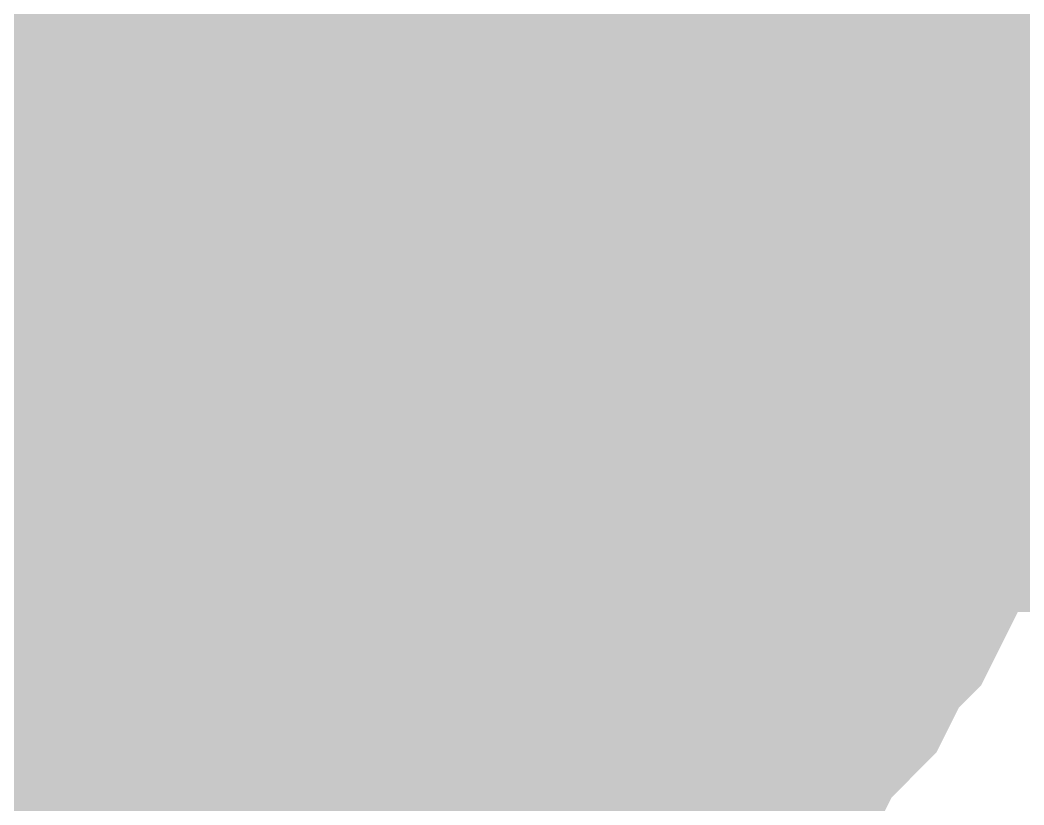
# Model space of a CAD drawing. Header units: inches. Extents: x 0 to 841, y 0 to 594.
# Drawn here: x 697.327 to 698.334, y 476.914 to 477.701 of the extents above; entities that cross this region are included whole.
import ezdxf

# ---------------------------------------------------------------- set-up
doc = ezdxf.new("R2010")
doc.units = ezdxf.units.IN
doc.layers.add('Sheet', color=255, linetype='Continuous')

msp = doc.modelspace()

# ---------------------------------------------------------------- linework, layer by layer
at = {"layer": 'Sheet'}
for points in [[(697.4946, 477.4819, 0.7493, 0.7493, 0), (697.4946, 482.4902, 0.7493, 0.7493, 0)], [(698.1459, 477.8861, 0.2997, 0.2997, 0), (698.1683, 477.8412, 0.2997, 0.2997, 0), (698.1908, 477.8187, 0.2997, 0.2997, 0), (698.1908, 477.7738, 0.2997, 0.2997, 0), (698.2133, 477.7514, 0.2997, 0.2997, 0), (698.2133, 477.7064, 0.2997, 0.2997, 0), (698.2357, 477.684, 0.2997, 0.2997, 0), (698.2357, 477.6391, 0.2997, 0.2997, 0), (698.2582, 477.5941, 0.2997, 0.2997, 0), (698.2582, 477.5717, 0.2997, 0.2997, 0), (698.2582, 477.5268, 0.2997, 0.2997, 0), (698.2582, 477.4819, 0.2997, 0.2997, 0)], [(698.1459, 477.8861, 0.2997, 0.2997, 0), (698.1683, 477.8412, 0.2997, 0.2997, 0), (698.1908, 477.8187, 0.2997, 0.2997, 0), (698.1908, 477.7738, 0.2997, 0.2997, 0), (698.2133, 477.7514, 0.2997, 0.2997, 0), (698.2133, 477.7064, 0.2997, 0.2997, 0), (698.2357, 477.684, 0.2997, 0.2997, 0), (698.2357, 477.6391, 0.2997, 0.2997, 0), (698.2582, 477.5941, 0.2997, 0.2997, 0), (698.2582, 477.5717, 0.2997, 0.2997, 0), (698.2582, 477.5268, 0.2997, 0.2997, 0), (698.2582, 477.4819, 0.2997, 0.2997, 0)], [(698.1459, 477.8861, 0.2997, 0.2997, 0), (698.1683, 477.8412, 0.2997, 0.2997, 0), (698.1908, 477.8187, 0.2997, 0.2997, 0), (698.1908, 477.7738, 0.2997, 0.2997, 0), (698.2133, 477.7514, 0.2997, 0.2997, 0), (698.2133, 477.7064, 0.2997, 0.2997, 0), (698.2357, 477.684, 0.2997, 0.2997, 0), (698.2357, 477.6391, 0.2997, 0.2997, 0), (698.2582, 477.5941, 0.2997, 0.2997, 0), (698.2582, 477.5717, 0.2997, 0.2997, 0), (698.2582, 477.5268, 0.2997, 0.2997, 0), (698.2582, 477.4819, 0.2997, 0.2997, 0)], [(697.8315, 477.8637, 0.2997, 0.2997, 0), (697.8539, 477.8412, 0.2997, 0.2997, 0), (697.8764, 477.8412, 0.2997, 0.2997, 0), (697.8988, 477.8187, 0.2997, 0.2997, 0), (697.8988, 477.7963, 0.2997, 0.2997, 0), (697.9213, 477.7738, 0.2997, 0.2997, 0), (697.9438, 477.7514, 0.2997, 0.2997, 0), (697.9438, 477.7289, 0.2997, 0.2997, 0), (697.9662, 477.7064, 0.2997, 0.2997, 0), (697.9662, 477.684, 0.2997, 0.2997, 0), (697.9887, 477.6615, 0.2997, 0.2997, 0), (697.9887, 477.6391, 0.2997, 0.2997, 0), (697.9887, 477.6166, 0.2997, 0.2997, 0), (698.0111, 477.5941, 0.2997, 0.2997, 0), (698.0111, 477.5717, 0.2997, 0.2997, 0), (698.0111, 477.5268, 0.2997, 0.2997, 0), (698.0111, 477.5043, 0.2997, 0.2997, 0), (698.0111, 477.4819, 0.2997, 0.2997, 0)], [(697.8315, 477.8637, 0.2997, 0.2997, 0), (697.8539, 477.8412, 0.2997, 0.2997, 0), (697.8764, 477.8412, 0.2997, 0.2997, 0), (697.8988, 477.8187, 0.2997, 0.2997, 0), (697.8988, 477.7963, 0.2997, 0.2997, 0), (697.9213, 477.7738, 0.2997, 0.2997, 0), (697.9438, 477.7514, 0.2997, 0.2997, 0), (697.9438, 477.7289, 0.2997, 0.2997, 0), (697.9662, 477.7064, 0.2997, 0.2997, 0), (697.9662, 477.684, 0.2997, 0.2997, 0), (697.9887, 477.6615, 0.2997, 0.2997, 0), (697.9887, 477.6391, 0.2997, 0.2997, 0), (697.9887, 477.6166, 0.2997, 0.2997, 0), (698.0111, 477.5941, 0.2997, 0.2997, 0), (698.0111, 477.5717, 0.2997, 0.2997, 0), (698.0111, 477.5268, 0.2997, 0.2997, 0), (698.0111, 477.5043, 0.2997, 0.2997, 0), (698.0111, 477.4819, 0.2997, 0.2997, 0)], [(697.8315, 477.8637, 0.2997, 0.2997, 0), (697.8539, 477.8412, 0.2997, 0.2997, 0), (697.8764, 477.8412, 0.2997, 0.2997, 0), (697.8988, 477.8187, 0.2997, 0.2997, 0), (697.8988, 477.7963, 0.2997, 0.2997, 0), (697.9213, 477.7738, 0.2997, 0.2997, 0), (697.9438, 477.7514, 0.2997, 0.2997, 0), (697.9438, 477.7289, 0.2997, 0.2997, 0), (697.9662, 477.7064, 0.2997, 0.2997, 0), (697.9662, 477.684, 0.2997, 0.2997, 0), (697.9887, 477.6615, 0.2997, 0.2997, 0), (697.9887, 477.6391, 0.2997, 0.2997, 0), (697.9887, 477.6166, 0.2997, 0.2997, 0), (698.0111, 477.5941, 0.2997, 0.2997, 0), (698.0111, 477.5717, 0.2997, 0.2997, 0), (698.0111, 477.5268, 0.2997, 0.2997, 0), (698.0111, 477.5043, 0.2997, 0.2997, 0), (698.0111, 477.4819, 0.2997, 0.2997, 0)], [(697.4946, 477.4819, 0.7493, 0.7493, 0), (702.5027, 477.4819, 0.7493, 0.7493, 0), (702.5027, 477.4819, 0.7493, 0.7493, 0)], [(697.4946, 472.4959, 0.7493, 0.7493, 0), (697.4946, 477.4819, 0.7493, 0.7493, 0)], [(697.9438, 477.7514, 0.0991, 0.0991, 0), (697.9438, 477.7289, 0.0991, 0.0991, 0), (697.9662, 477.7064, 0.0991, 0.0991, 0), (697.9662, 477.684, 0.0991, 0.0991, 0), (697.9887, 477.6615, 0.0991, 0.0991, 0), (697.9887, 477.6391, 0.0991, 0.0991, 0), (697.9887, 477.6166, 0.0991, 0.0991, 0), (698.0111, 477.5941, 0.0991, 0.0991, 0), (698.0111, 477.5717, 0.0991, 0.0991, 0), (698.0111, 477.5268, 0.0991, 0.0991, 0), (698.0111, 477.5043, 0.0991, 0.0991, 0), (698.0111, 477.4819, 0.0991, 0.0991, 0)], [(697.9438, 477.7514, 0.0991, 0.0991, 0), (697.9438, 477.7289, 0.0991, 0.0991, 0), (697.9662, 477.7064, 0.0991, 0.0991, 0), (697.9662, 477.684, 0.0991, 0.0991, 0), (697.9887, 477.6615, 0.0991, 0.0991, 0), (697.9887, 477.6391, 0.0991, 0.0991, 0), (697.9887, 477.6166, 0.0991, 0.0991, 0), (698.0111, 477.5941, 0.0991, 0.0991, 0), (698.0111, 477.5717, 0.0991, 0.0991, 0), (698.0111, 477.5268, 0.0991, 0.0991, 0), (698.0111, 477.5043, 0.0991, 0.0991, 0), (698.0111, 477.4819, 0.0991, 0.0991, 0)], [(697.9438, 477.7514, 0.0991, 0.0991, 0), (697.9438, 477.7289, 0.0991, 0.0991, 0), (697.9662, 477.7064, 0.0991, 0.0991, 0), (697.9662, 477.684, 0.0991, 0.0991, 0), (697.9887, 477.6615, 0.0991, 0.0991, 0), (697.9887, 477.6391, 0.0991, 0.0991, 0), (697.9887, 477.6166, 0.0991, 0.0991, 0), (698.0111, 477.5941, 0.0991, 0.0991, 0), (698.0111, 477.5717, 0.0991, 0.0991, 0), (698.0111, 477.5268, 0.0991, 0.0991, 0), (698.0111, 477.5043, 0.0991, 0.0991, 0), (698.0111, 477.4819, 0.0991, 0.0991, 0)], [(698.2133, 477.7514, 0.0991, 0.0991, 0), (698.2133, 477.7064, 0.0991, 0.0991, 0), (698.2357, 477.684, 0.0991, 0.0991, 0), (698.2357, 477.6391, 0.0991, 0.0991, 0), (698.2582, 477.5941, 0.0991, 0.0991, 0), (698.2582, 477.5717, 0.0991, 0.0991, 0), (698.2582, 477.5268, 0.0991, 0.0991, 0), (698.2582, 477.4819, 0.0991, 0.0991, 0)], [(698.2133, 477.7514, 0.0991, 0.0991, 0), (698.2133, 477.7064, 0.0991, 0.0991, 0), (698.2357, 477.684, 0.0991, 0.0991, 0), (698.2357, 477.6391, 0.0991, 0.0991, 0), (698.2582, 477.5941, 0.0991, 0.0991, 0), (698.2582, 477.5717, 0.0991, 0.0991, 0), (698.2582, 477.5268, 0.0991, 0.0991, 0), (698.2582, 477.4819, 0.0991, 0.0991, 0)], [(698.2133, 477.7514, 0.0991, 0.0991, 0), (698.2133, 477.7064, 0.0991, 0.0991, 0), (698.2357, 477.684, 0.0991, 0.0991, 0), (698.2357, 477.6391, 0.0991, 0.0991, 0), (698.2582, 477.5941, 0.0991, 0.0991, 0), (698.2582, 477.5717, 0.0991, 0.0991, 0), (698.2582, 477.5268, 0.0991, 0.0991, 0), (698.2582, 477.4819, 0.0991, 0.0991, 0)], [(698.0111, 477.4819, 0.2997, 0.2997, 0), (698.0111, 477.4594, 0.2997, 0.2997, 0), (698.0111, 477.4369, 0.2997, 0.2997, 0), (698.0111, 477.4145, 0.2997, 0.2997, 0), (698.0111, 477.392, 0.2997, 0.2997, 0), (697.9887, 477.3696, 0.2997, 0.2997, 0), (697.9887, 477.3471, 0.2997, 0.2997, 0), (697.9887, 477.3022, 0.2997, 0.2997, 0), (697.9662, 477.3022, 0.2997, 0.2997, 0), (697.9662, 477.2797, 0.2997, 0.2997, 0), (697.9438, 477.2573, 0.2997, 0.2997, 0), (697.9438, 477.2348, 0.2997, 0.2997, 0), (697.9213, 477.2123, 0.2997, 0.2997, 0), (697.8988, 477.1899, 0.2997, 0.2997, 0), (697.8988, 477.1674, 0.2997, 0.2997, 0), (697.8764, 477.145, 0.2997, 0.2997, 0), (697.8539, 477.1225, 0.2997, 0.2997, 0), (697.8315, 477.1225, 0.2997, 0.2997, 0), (697.809, 477.1, 0.2997, 0.2997, 0), (697.7866, 477.0776, 0.2997, 0.2997, 0), (697.7866, 477.0776, 0.2997, 0.2997, 0), (697.7641, 477.0551, 0.2997, 0.2997, 0), (697.7416, 477.0551, 0.2997, 0.2997, 0), (697.7192, 477.0327, 0.2997, 0.2997, 0), (697.6967, 477.0327, 0.2997, 0.2997, 0), (697.6743, 477.0102, 0.2997, 0.2997, 0), (697.6518, 477.0102, 0.2997, 0.2997, 0), (697.6294, 477.0102, 0.2997, 0.2997, 0), (697.5844, 476.9878, 0.2997, 0.2997, 0), (697.562, 476.9878, 0.2997, 0.2997, 0), (697.5395, 476.9878, 0.2997, 0.2997, 0), (697.5171, 476.9878, 0.2997, 0.2997, 0), (697.4946, 476.9878, 0.2997, 0.2997, 0)], [(698.0111, 477.4819, 0.2997, 0.2997, 0), (698.0111, 477.4594, 0.2997, 0.2997, 0), (698.0111, 477.4369, 0.2997, 0.2997, 0), (698.0111, 477.4145, 0.2997, 0.2997, 0), (698.0111, 477.392, 0.2997, 0.2997, 0), (697.9887, 477.3696, 0.2997, 0.2997, 0), (697.9887, 477.3471, 0.2997, 0.2997, 0), (697.9887, 477.3022, 0.2997, 0.2997, 0), (697.9662, 477.3022, 0.2997, 0.2997, 0), (697.9662, 477.2797, 0.2997, 0.2997, 0), (697.9438, 477.2573, 0.2997, 0.2997, 0), (697.9438, 477.2348, 0.2997, 0.2997, 0), (697.9213, 477.2123, 0.2997, 0.2997, 0), (697.8988, 477.1899, 0.2997, 0.2997, 0), (697.8988, 477.1674, 0.2997, 0.2997, 0), (697.8764, 477.145, 0.2997, 0.2997, 0), (697.8539, 477.1225, 0.2997, 0.2997, 0), (697.8315, 477.1225, 0.2997, 0.2997, 0), (697.809, 477.1, 0.2997, 0.2997, 0), (697.7866, 477.0776, 0.2997, 0.2997, 0), (697.7866, 477.0776, 0.2997, 0.2997, 0), (697.7641, 477.0551, 0.2997, 0.2997, 0), (697.7416, 477.0551, 0.2997, 0.2997, 0), (697.7192, 477.0327, 0.2997, 0.2997, 0), (697.6967, 477.0327, 0.2997, 0.2997, 0), (697.6743, 477.0102, 0.2997, 0.2997, 0), (697.6518, 477.0102, 0.2997, 0.2997, 0), (697.6294, 477.0102, 0.2997, 0.2997, 0), (697.5844, 476.9878, 0.2997, 0.2997, 0), (697.562, 476.9878, 0.2997, 0.2997, 0), (697.5395, 476.9878, 0.2997, 0.2997, 0), (697.5171, 476.9878, 0.2997, 0.2997, 0), (697.4946, 476.9878, 0.2997, 0.2997, 0)], [(698.0111, 477.4819, 0.2997, 0.2997, 0), (698.0111, 477.4594, 0.2997, 0.2997, 0), (698.0111, 477.4369, 0.2997, 0.2997, 0), (698.0111, 477.4145, 0.2997, 0.2997, 0), (698.0111, 477.392, 0.2997, 0.2997, 0), (697.9887, 477.3696, 0.2997, 0.2997, 0), (697.9887, 477.3471, 0.2997, 0.2997, 0), (697.9887, 477.3022, 0.2997, 0.2997, 0), (697.9662, 477.3022, 0.2997, 0.2997, 0), (697.9662, 477.2797, 0.2997, 0.2997, 0), (697.9438, 477.2573, 0.2997, 0.2997, 0), (697.9438, 477.2348, 0.2997, 0.2997, 0), (697.9213, 477.2123, 0.2997, 0.2997, 0), (697.8988, 477.1899, 0.2997, 0.2997, 0), (697.8988, 477.1674, 0.2997, 0.2997, 0), (697.8764, 477.145, 0.2997, 0.2997, 0), (697.8539, 477.1225, 0.2997, 0.2997, 0), (697.8315, 477.1225, 0.2997, 0.2997, 0), (697.809, 477.1, 0.2997, 0.2997, 0), (697.7866, 477.0776, 0.2997, 0.2997, 0), (697.7866, 477.0776, 0.2997, 0.2997, 0), (697.7641, 477.0551, 0.2997, 0.2997, 0), (697.7416, 477.0551, 0.2997, 0.2997, 0), (697.7192, 477.0327, 0.2997, 0.2997, 0), (697.6967, 477.0327, 0.2997, 0.2997, 0), (697.6743, 477.0102, 0.2997, 0.2997, 0), (697.6518, 477.0102, 0.2997, 0.2997, 0), (697.6294, 477.0102, 0.2997, 0.2997, 0), (697.5844, 476.9878, 0.2997, 0.2997, 0), (697.562, 476.9878, 0.2997, 0.2997, 0), (697.5395, 476.9878, 0.2997, 0.2997, 0), (697.5171, 476.9878, 0.2997, 0.2997, 0), (697.4946, 476.9878, 0.2997, 0.2997, 0)], [(698.2582, 477.4819, 0.2997, 0.2997, 0), (698.2582, 477.4369, 0.2997, 0.2997, 0), (698.2582, 477.4145, 0.2997, 0.2997, 0), (698.2582, 477.3696, 0.2997, 0.2997, 0), (698.2357, 477.3246, 0.2997, 0.2997, 0), (698.2357, 477.3022, 0.2997, 0.2997, 0), (698.2133, 477.2573, 0.2997, 0.2997, 0), (698.2133, 477.2348, 0.2997, 0.2997, 0), (698.1908, 477.1899, 0.2997, 0.2997, 0), (698.1908, 477.1674, 0.2997, 0.2997, 0), (698.1683, 477.1225, 0.2997, 0.2997, 0), (698.1459, 477.1, 0.2997, 0.2997, 0), (698.1234, 477.0551, 0.2997, 0.2997, 0), (698.101, 477.0327, 0.2997, 0.2997, 0), (698.0785, 477.0102, 0.2997, 0.2997, 0), (698.0561, 476.9653, 0.2997, 0.2997, 0), (698.0336, 476.9428, 0.2997, 0.2997, 0), (698.0111, 476.9204, 0.2997, 0.2997, 0), (697.9887, 476.8979, 0.2997, 0.2997, 0), (697.9438, 476.8755, 0.2997, 0.2997, 0), (697.9213, 476.853, 0.2997, 0.2997, 0), (697.8988, 476.8305, 0.2997, 0.2997, 0), (697.8539, 476.8081, 0.2997, 0.2997, 0), (697.8315, 476.7856, 0.2997, 0.2997, 0), (697.7866, 476.7856, 0.2997, 0.2997, 0), (697.7641, 476.7632, 0.2997, 0.2997, 0)], [(698.2582, 477.4819, 0.2997, 0.2997, 0), (698.2582, 477.4369, 0.2997, 0.2997, 0), (698.2582, 477.4145, 0.2997, 0.2997, 0), (698.2582, 477.3696, 0.2997, 0.2997, 0), (698.2357, 477.3246, 0.2997, 0.2997, 0), (698.2357, 477.3022, 0.2997, 0.2997, 0), (698.2133, 477.2573, 0.2997, 0.2997, 0), (698.2133, 477.2348, 0.2997, 0.2997, 0), (698.1908, 477.1899, 0.2997, 0.2997, 0), (698.1908, 477.1674, 0.2997, 0.2997, 0), (698.1683, 477.1225, 0.2997, 0.2997, 0), (698.1459, 477.1, 0.2997, 0.2997, 0), (698.1234, 477.0551, 0.2997, 0.2997, 0), (698.101, 477.0327, 0.2997, 0.2997, 0), (698.0785, 477.0102, 0.2997, 0.2997, 0), (698.0561, 476.9653, 0.2997, 0.2997, 0), (698.0336, 476.9428, 0.2997, 0.2997, 0), (698.0111, 476.9204, 0.2997, 0.2997, 0), (697.9887, 476.8979, 0.2997, 0.2997, 0), (697.9438, 476.8755, 0.2997, 0.2997, 0), (697.9213, 476.853, 0.2997, 0.2997, 0), (697.8988, 476.8305, 0.2997, 0.2997, 0), (697.8539, 476.8081, 0.2997, 0.2997, 0), (697.8315, 476.7856, 0.2997, 0.2997, 0), (697.7866, 476.7856, 0.2997, 0.2997, 0), (697.7641, 476.7632, 0.2997, 0.2997, 0)], [(698.2582, 477.4819, 0.2997, 0.2997, 0), (698.2582, 477.4369, 0.2997, 0.2997, 0), (698.2582, 477.4145, 0.2997, 0.2997, 0), (698.2582, 477.3696, 0.2997, 0.2997, 0), (698.2357, 477.3246, 0.2997, 0.2997, 0), (698.2357, 477.3022, 0.2997, 0.2997, 0), (698.2133, 477.2573, 0.2997, 0.2997, 0), (698.2133, 477.2348, 0.2997, 0.2997, 0), (698.1908, 477.1899, 0.2997, 0.2997, 0), (698.1908, 477.1674, 0.2997, 0.2997, 0), (698.1683, 477.1225, 0.2997, 0.2997, 0), (698.1459, 477.1, 0.2997, 0.2997, 0), (698.1234, 477.0551, 0.2997, 0.2997, 0), (698.101, 477.0327, 0.2997, 0.2997, 0), (698.0785, 477.0102, 0.2997, 0.2997, 0), (698.0561, 476.9653, 0.2997, 0.2997, 0), (698.0336, 476.9428, 0.2997, 0.2997, 0), (698.0111, 476.9204, 0.2997, 0.2997, 0), (697.9887, 476.8979, 0.2997, 0.2997, 0), (697.9438, 476.8755, 0.2997, 0.2997, 0), (697.9213, 476.853, 0.2997, 0.2997, 0), (697.8988, 476.8305, 0.2997, 0.2997, 0), (697.8539, 476.8081, 0.2997, 0.2997, 0), (697.8315, 476.7856, 0.2997, 0.2997, 0), (697.7866, 476.7856, 0.2997, 0.2997, 0), (697.7641, 476.7632, 0.2997, 0.2997, 0)], [(698.0111, 477.4819, 0.2997, 0.2997, 0), (698.0111, 477.4819, 0.2997, 0.2997, 0), (698.0111, 477.4819, 0.2997, 0.2997, 0), (698.0111, 477.4819, 0.2997, 0.2997, 0), (698.0111, 477.4819, 0.2997, 0.2997, 0), (698.0111, 477.4819, 0.2997, 0.2997, 0), (698.0111, 477.4819, 0.2997, 0.2997, 0), (698.0111, 477.4819, 0.2997, 0.2997, 0), (698.0111, 477.4819, 0.2997, 0.2997, 0), (698.0111, 477.4819, 0.2997, 0.2997, 0), (698.0111, 477.4819, 0.2997, 0.2997, 0), (698.0111, 477.4819, 0.2997, 0.2997, 0), (698.0111, 477.4819, 0.2997, 0.2997, 0), (698.0111, 477.4819, 0.2997, 0.2997, 0), (698.0111, 477.4819, 0.2997, 0.2997, 0), (698.0111, 477.4819, 0.2997, 0.2997, 0), (698.0111, 477.4819, 0.2997, 0.2997, 0), (698.0111, 477.4819, 0.2997, 0.2997, 0), (698.0111, 477.4819, 0.2997, 0.2997, 0), (698.0111, 477.4819, 0.2997, 0.2997, 0), (698.0111, 477.4819, 0.2997, 0.2997, 0), (698.0111, 477.4819, 0.2997, 0.2997, 0), (698.0111, 477.4819, 0.2997, 0.2997, 0), (698.0111, 477.4819, 0.2997, 0.2997, 0), (698.0111, 477.4819, 0.2997, 0.2997, 0), (698.0111, 477.4819, 0.2997, 0.2997, 0), (698.0111, 477.4819, 0.2997, 0.2997, 0), (698.0111, 477.4819, 0.2997, 0.2997, 0), (698.0111, 477.4819, 0.2997, 0.2997, 0), (698.0111, 477.4819, 0.2997, 0.2997, 0), (698.0111, 477.4819, 0.2997, 0.2997, 0), (698.0111, 477.4819, 0.2997, 0.2997, 0), (698.0111, 477.4819, 0.2997, 0.2997, 0)], [(698.0111, 477.4819, 0.2997, 0.2997, 0), (698.0111, 477.4819, 0.2997, 0.2997, 0)], [(698.0111, 477.4819, 0.2997, 0.2997, 0), (698.0111, 477.4819, 0.2997, 0.2997, 0), (698.0111, 477.4819, 0.2997, 0.2997, 0), (698.0111, 477.4819, 0.2997, 0.2997, 0), (698.0111, 477.4819, 0.2997, 0.2997, 0), (698.0111, 477.4819, 0.2997, 0.2997, 0), (698.0111, 477.4819, 0.2997, 0.2997, 0), (698.0111, 477.4819, 0.2997, 0.2997, 0), (698.0111, 477.4819, 0.2997, 0.2997, 0), (698.0111, 477.4819, 0.2997, 0.2997, 0), (698.0111, 477.4819, 0.2997, 0.2997, 0), (698.0111, 477.4819, 0.2997, 0.2997, 0), (698.0111, 477.4819, 0.2997, 0.2997, 0), (698.0111, 477.4819, 0.2997, 0.2997, 0), (698.0111, 477.4819, 0.2997, 0.2997, 0), (698.0111, 477.4819, 0.2997, 0.2997, 0), (698.0111, 477.4819, 0.2997, 0.2997, 0), (698.0111, 477.4819, 0.2997, 0.2997, 0), (698.0111, 477.4819, 0.2997, 0.2997, 0), (698.0111, 477.4819, 0.2997, 0.2997, 0), (698.0111, 477.4819, 0.2997, 0.2997, 0), (698.0111, 477.4819, 0.2997, 0.2997, 0), (698.0111, 477.4819, 0.2997, 0.2997, 0), (698.0111, 477.4819, 0.2997, 0.2997, 0), (698.0111, 477.4819, 0.2997, 0.2997, 0), (698.0111, 477.4819, 0.2997, 0.2997, 0), (698.0111, 477.4819, 0.2997, 0.2997, 0), (698.0111, 477.4819, 0.2997, 0.2997, 0), (698.0111, 477.4819, 0.2997, 0.2997, 0), (698.0111, 477.4819, 0.2997, 0.2997, 0), (698.0111, 477.4819, 0.2997, 0.2997, 0), (698.0111, 477.4819, 0.2997, 0.2997, 0), (698.0111, 477.4819, 0.2997, 0.2997, 0)], [(698.0111, 477.4819, 0.2997, 0.2997, 0), (698.0111, 477.4819, 0.2997, 0.2997, 0)], [(698.0111, 477.4819, 0.2997, 0.2997, 0), (698.0111, 477.4819, 0.2997, 0.2997, 0), (698.0111, 477.4819, 0.2997, 0.2997, 0), (698.0111, 477.4819, 0.2997, 0.2997, 0), (698.0111, 477.4819, 0.2997, 0.2997, 0), (698.0111, 477.4819, 0.2997, 0.2997, 0), (698.0111, 477.4819, 0.2997, 0.2997, 0), (698.0111, 477.4819, 0.2997, 0.2997, 0), (698.0111, 477.4819, 0.2997, 0.2997, 0), (698.0111, 477.4819, 0.2997, 0.2997, 0), (698.0111, 477.4819, 0.2997, 0.2997, 0), (698.0111, 477.4819, 0.2997, 0.2997, 0), (698.0111, 477.4819, 0.2997, 0.2997, 0), (698.0111, 477.4819, 0.2997, 0.2997, 0), (698.0111, 477.4819, 0.2997, 0.2997, 0), (698.0111, 477.4819, 0.2997, 0.2997, 0), (698.0111, 477.4819, 0.2997, 0.2997, 0), (698.0111, 477.4819, 0.2997, 0.2997, 0), (698.0111, 477.4819, 0.2997, 0.2997, 0), (698.0111, 477.4819, 0.2997, 0.2997, 0), (698.0111, 477.4819, 0.2997, 0.2997, 0), (698.0111, 477.4819, 0.2997, 0.2997, 0), (698.0111, 477.4819, 0.2997, 0.2997, 0), (698.0111, 477.4819, 0.2997, 0.2997, 0), (698.0111, 477.4819, 0.2997, 0.2997, 0), (698.0111, 477.4819, 0.2997, 0.2997, 0), (698.0111, 477.4819, 0.2997, 0.2997, 0), (698.0111, 477.4819, 0.2997, 0.2997, 0), (698.0111, 477.4819, 0.2997, 0.2997, 0), (698.0111, 477.4819, 0.2997, 0.2997, 0), (698.0111, 477.4819, 0.2997, 0.2997, 0), (698.0111, 477.4819, 0.2997, 0.2997, 0), (698.0111, 477.4819, 0.2997, 0.2997, 0)], [(698.0111, 477.4819, 0.2997, 0.2997, 0), (698.0111, 477.4819, 0.2997, 0.2997, 0)], [(698.2582, 477.4819, 0.2997, 0.2997, 0), (698.2582, 477.4819, 0.2997, 0.2997, 0), (698.2582, 477.4819, 0.2997, 0.2997, 0), (698.2582, 477.4819, 0.2997, 0.2997, 0), (698.2582, 477.4819, 0.2997, 0.2997, 0), (698.2582, 477.4819, 0.2997, 0.2997, 0), (698.2582, 477.4819, 0.2997, 0.2997, 0), (698.2582, 477.4819, 0.2997, 0.2997, 0), (698.2582, 477.4819, 0.2997, 0.2997, 0), (698.2582, 477.4819, 0.2997, 0.2997, 0), (698.2582, 477.4819, 0.2997, 0.2997, 0), (698.2582, 477.4819, 0.2997, 0.2997, 0), (698.2582, 477.4819, 0.2997, 0.2997, 0), (698.2582, 477.4819, 0.2997, 0.2997, 0), (698.2582, 477.4819, 0.2997, 0.2997, 0), (698.2582, 477.4819, 0.2997, 0.2997, 0), (698.2582, 477.4819, 0.2997, 0.2997, 0), (698.2582, 477.4819, 0.2997, 0.2997, 0), (698.2582, 477.4819, 0.2997, 0.2997, 0), (698.2582, 477.4819, 0.2997, 0.2997, 0), (698.2582, 477.4819, 0.2997, 0.2997, 0), (698.2582, 477.4819, 0.2997, 0.2997, 0), (698.2582, 477.4819, 0.2997, 0.2997, 0), (698.2582, 477.4819, 0.2997, 0.2997, 0), (698.2582, 477.4819, 0.2997, 0.2997, 0), (698.2582, 477.4819, 0.2997, 0.2997, 0), (698.2582, 477.4819, 0.2997, 0.2997, 0), (698.2582, 477.4819, 0.2997, 0.2997, 0), (698.2582, 477.4819, 0.2997, 0.2997, 0), (698.2582, 477.4819, 0.2997, 0.2997, 0), (698.2582, 477.4819, 0.2997, 0.2997, 0), (698.2582, 477.4819, 0.2997, 0.2997, 0), (698.2582, 477.4819, 0.2997, 0.2997, 0)], [(698.2582, 477.4819, 0.2997, 0.2997, 0), (698.2582, 477.4819, 0.2997, 0.2997, 0)], [(698.2582, 477.4819, 0.2997, 0.2997, 0), (698.2582, 477.4819, 0.2997, 0.2997, 0), (698.2582, 477.4819, 0.2997, 0.2997, 0), (698.2582, 477.4819, 0.2997, 0.2997, 0), (698.2582, 477.4819, 0.2997, 0.2997, 0), (698.2582, 477.4819, 0.2997, 0.2997, 0), (698.2582, 477.4819, 0.2997, 0.2997, 0), (698.2582, 477.4819, 0.2997, 0.2997, 0), (698.2582, 477.4819, 0.2997, 0.2997, 0), (698.2582, 477.4819, 0.2997, 0.2997, 0), (698.2582, 477.4819, 0.2997, 0.2997, 0), (698.2582, 477.4819, 0.2997, 0.2997, 0), (698.2582, 477.4819, 0.2997, 0.2997, 0), (698.2582, 477.4819, 0.2997, 0.2997, 0), (698.2582, 477.4819, 0.2997, 0.2997, 0), (698.2582, 477.4819, 0.2997, 0.2997, 0), (698.2582, 477.4819, 0.2997, 0.2997, 0), (698.2582, 477.4819, 0.2997, 0.2997, 0), (698.2582, 477.4819, 0.2997, 0.2997, 0), (698.2582, 477.4819, 0.2997, 0.2997, 0), (698.2582, 477.4819, 0.2997, 0.2997, 0), (698.2582, 477.4819, 0.2997, 0.2997, 0), (698.2582, 477.4819, 0.2997, 0.2997, 0), (698.2582, 477.4819, 0.2997, 0.2997, 0), (698.2582, 477.4819, 0.2997, 0.2997, 0), (698.2582, 477.4819, 0.2997, 0.2997, 0), (698.2582, 477.4819, 0.2997, 0.2997, 0), (698.2582, 477.4819, 0.2997, 0.2997, 0), (698.2582, 477.4819, 0.2997, 0.2997, 0), (698.2582, 477.4819, 0.2997, 0.2997, 0), (698.2582, 477.4819, 0.2997, 0.2997, 0), (698.2582, 477.4819, 0.2997, 0.2997, 0), (698.2582, 477.4819, 0.2997, 0.2997, 0)], [(698.2582, 477.4819, 0.2997, 0.2997, 0), (698.2582, 477.4819, 0.2997, 0.2997, 0)], [(698.2582, 477.4819, 0.2997, 0.2997, 0), (698.2582, 477.4819, 0.2997, 0.2997, 0), (698.2582, 477.4819, 0.2997, 0.2997, 0), (698.2582, 477.4819, 0.2997, 0.2997, 0), (698.2582, 477.4819, 0.2997, 0.2997, 0), (698.2582, 477.4819, 0.2997, 0.2997, 0), (698.2582, 477.4819, 0.2997, 0.2997, 0), (698.2582, 477.4819, 0.2997, 0.2997, 0), (698.2582, 477.4819, 0.2997, 0.2997, 0), (698.2582, 477.4819, 0.2997, 0.2997, 0), (698.2582, 477.4819, 0.2997, 0.2997, 0), (698.2582, 477.4819, 0.2997, 0.2997, 0), (698.2582, 477.4819, 0.2997, 0.2997, 0), (698.2582, 477.4819, 0.2997, 0.2997, 0), (698.2582, 477.4819, 0.2997, 0.2997, 0), (698.2582, 477.4819, 0.2997, 0.2997, 0), (698.2582, 477.4819, 0.2997, 0.2997, 0), (698.2582, 477.4819, 0.2997, 0.2997, 0), (698.2582, 477.4819, 0.2997, 0.2997, 0), (698.2582, 477.4819, 0.2997, 0.2997, 0), (698.2582, 477.4819, 0.2997, 0.2997, 0), (698.2582, 477.4819, 0.2997, 0.2997, 0), (698.2582, 477.4819, 0.2997, 0.2997, 0), (698.2582, 477.4819, 0.2997, 0.2997, 0), (698.2582, 477.4819, 0.2997, 0.2997, 0), (698.2582, 477.4819, 0.2997, 0.2997, 0), (698.2582, 477.4819, 0.2997, 0.2997, 0), (698.2582, 477.4819, 0.2997, 0.2997, 0), (698.2582, 477.4819, 0.2997, 0.2997, 0), (698.2582, 477.4819, 0.2997, 0.2997, 0), (698.2582, 477.4819, 0.2997, 0.2997, 0), (698.2582, 477.4819, 0.2997, 0.2997, 0), (698.2582, 477.4819, 0.2997, 0.2997, 0)], [(698.2582, 477.4819, 0.2997, 0.2997, 0), (698.2582, 477.4819, 0.2997, 0.2997, 0)], [(698.0111, 477.4819, 0.0991, 0.0991, 0), (698.0111, 477.4594, 0.0991, 0.0991, 0), (698.0111, 477.4369, 0.0991, 0.0991, 0), (698.0111, 477.4145, 0.0991, 0.0991, 0), (698.0111, 477.392, 0.0991, 0.0991, 0), (697.9887, 477.3696, 0.0991, 0.0991, 0), (697.9887, 477.3471, 0.0991, 0.0991, 0), (697.9887, 477.3022, 0.0991, 0.0991, 0), (697.9662, 477.3022, 0.0991, 0.0991, 0), (697.9662, 477.2797, 0.0991, 0.0991, 0), (697.9438, 477.2573, 0.0991, 0.0991, 0), (697.9438, 477.2348, 0.0991, 0.0991, 0), (697.9213, 477.2123, 0.0991, 0.0991, 0), (697.8988, 477.1899, 0.0991, 0.0991, 0), (697.8988, 477.1674, 0.0991, 0.0991, 0), (697.8764, 477.145, 0.0991, 0.0991, 0), (697.8539, 477.1225, 0.0991, 0.0991, 0), (697.8315, 477.1225, 0.0991, 0.0991, 0), (697.809, 477.1, 0.0991, 0.0991, 0), (697.7866, 477.0776, 0.0991, 0.0991, 0), (697.7866, 477.0776, 0.0991, 0.0991, 0), (697.7641, 477.0551, 0.0991, 0.0991, 0), (697.7416, 477.0551, 0.0991, 0.0991, 0), (697.7192, 477.0327, 0.0991, 0.0991, 0), (697.6967, 477.0327, 0.0991, 0.0991, 0), (697.6743, 477.0102, 0.0991, 0.0991, 0), (697.6518, 477.0102, 0.0991, 0.0991, 0), (697.6294, 477.0102, 0.0991, 0.0991, 0), (697.5844, 476.9878, 0.0991, 0.0991, 0), (697.562, 476.9878, 0.0991, 0.0991, 0), (697.5395, 476.9878, 0.0991, 0.0991, 0), (697.5171, 476.9878, 0.0991, 0.0991, 0), (697.4946, 476.9878, 0.0991, 0.0991, 0)], [(698.0111, 477.4819, 0.0991, 0.0991, 0), (698.0111, 477.4594, 0.0991, 0.0991, 0), (698.0111, 477.4369, 0.0991, 0.0991, 0), (698.0111, 477.4145, 0.0991, 0.0991, 0), (698.0111, 477.392, 0.0991, 0.0991, 0), (697.9887, 477.3696, 0.0991, 0.0991, 0), (697.9887, 477.3471, 0.0991, 0.0991, 0), (697.9887, 477.3022, 0.0991, 0.0991, 0), (697.9662, 477.3022, 0.0991, 0.0991, 0), (697.9662, 477.2797, 0.0991, 0.0991, 0), (697.9438, 477.2573, 0.0991, 0.0991, 0), (697.9438, 477.2348, 0.0991, 0.0991, 0), (697.9213, 477.2123, 0.0991, 0.0991, 0), (697.8988, 477.1899, 0.0991, 0.0991, 0), (697.8988, 477.1674, 0.0991, 0.0991, 0), (697.8764, 477.145, 0.0991, 0.0991, 0), (697.8539, 477.1225, 0.0991, 0.0991, 0), (697.8315, 477.1225, 0.0991, 0.0991, 0), (697.809, 477.1, 0.0991, 0.0991, 0), (697.7866, 477.0776, 0.0991, 0.0991, 0), (697.7866, 477.0776, 0.0991, 0.0991, 0), (697.7641, 477.0551, 0.0991, 0.0991, 0), (697.7416, 477.0551, 0.0991, 0.0991, 0), (697.7192, 477.0327, 0.0991, 0.0991, 0), (697.6967, 477.0327, 0.0991, 0.0991, 0), (697.6743, 477.0102, 0.0991, 0.0991, 0), (697.6518, 477.0102, 0.0991, 0.0991, 0), (697.6294, 477.0102, 0.0991, 0.0991, 0), (697.5844, 476.9878, 0.0991, 0.0991, 0), (697.562, 476.9878, 0.0991, 0.0991, 0), (697.5395, 476.9878, 0.0991, 0.0991, 0), (697.5171, 476.9878, 0.0991, 0.0991, 0), (697.4946, 476.9878, 0.0991, 0.0991, 0)], [(698.0111, 477.4819, 0.0991, 0.0991, 0), (698.0111, 477.4594, 0.0991, 0.0991, 0), (698.0111, 477.4369, 0.0991, 0.0991, 0), (698.0111, 477.4145, 0.0991, 0.0991, 0), (698.0111, 477.392, 0.0991, 0.0991, 0), (697.9887, 477.3696, 0.0991, 0.0991, 0), (697.9887, 477.3471, 0.0991, 0.0991, 0), (697.9887, 477.3022, 0.0991, 0.0991, 0), (697.9662, 477.3022, 0.0991, 0.0991, 0), (697.9662, 477.2797, 0.0991, 0.0991, 0), (697.9438, 477.2573, 0.0991, 0.0991, 0), (697.9438, 477.2348, 0.0991, 0.0991, 0), (697.9213, 477.2123, 0.0991, 0.0991, 0), (697.8988, 477.1899, 0.0991, 0.0991, 0), (697.8988, 477.1674, 0.0991, 0.0991, 0), (697.8764, 477.145, 0.0991, 0.0991, 0), (697.8539, 477.1225, 0.0991, 0.0991, 0), (697.8315, 477.1225, 0.0991, 0.0991, 0), (697.809, 477.1, 0.0991, 0.0991, 0), (697.7866, 477.0776, 0.0991, 0.0991, 0), (697.7866, 477.0776, 0.0991, 0.0991, 0), (697.7641, 477.0551, 0.0991, 0.0991, 0), (697.7416, 477.0551, 0.0991, 0.0991, 0), (697.7192, 477.0327, 0.0991, 0.0991, 0), (697.6967, 477.0327, 0.0991, 0.0991, 0), (697.6743, 477.0102, 0.0991, 0.0991, 0), (697.6518, 477.0102, 0.0991, 0.0991, 0), (697.6294, 477.0102, 0.0991, 0.0991, 0), (697.5844, 476.9878, 0.0991, 0.0991, 0), (697.562, 476.9878, 0.0991, 0.0991, 0), (697.5395, 476.9878, 0.0991, 0.0991, 0), (697.5171, 476.9878, 0.0991, 0.0991, 0), (697.4946, 476.9878, 0.0991, 0.0991, 0)], [(698.2582, 477.4819, 0.0991, 0.0991, 0), (698.2582, 477.4369, 0.0991, 0.0991, 0), (698.2582, 477.4145, 0.0991, 0.0991, 0), (698.2582, 477.3696, 0.0991, 0.0991, 0), (698.2357, 477.3246, 0.0991, 0.0991, 0), (698.2357, 477.3022, 0.0991, 0.0991, 0), (698.2133, 477.2573, 0.0991, 0.0991, 0), (698.2133, 477.2348, 0.0991, 0.0991, 0), (698.1908, 477.1899, 0.0991, 0.0991, 0), (698.1908, 477.1674, 0.0991, 0.0991, 0), (698.1683, 477.1225, 0.0991, 0.0991, 0), (698.1459, 477.1, 0.0991, 0.0991, 0), (698.1234, 477.0551, 0.0991, 0.0991, 0), (698.101, 477.0327, 0.0991, 0.0991, 0), (698.0785, 477.0102, 0.0991, 0.0991, 0), (698.0561, 476.9653, 0.0991, 0.0991, 0), (698.0336, 476.9428, 0.0991, 0.0991, 0), (698.0111, 476.9204, 0.0991, 0.0991, 0), (697.9887, 476.8979, 0.0991, 0.0991, 0), (697.9438, 476.8755, 0.0991, 0.0991, 0), (697.9213, 476.853, 0.0991, 0.0991, 0)], [(698.2582, 477.4819, 0.0991, 0.0991, 0), (698.2582, 477.4369, 0.0991, 0.0991, 0), (698.2582, 477.4145, 0.0991, 0.0991, 0), (698.2582, 477.3696, 0.0991, 0.0991, 0), (698.2357, 477.3246, 0.0991, 0.0991, 0), (698.2357, 477.3022, 0.0991, 0.0991, 0), (698.2133, 477.2573, 0.0991, 0.0991, 0), (698.2133, 477.2348, 0.0991, 0.0991, 0), (698.1908, 477.1899, 0.0991, 0.0991, 0), (698.1908, 477.1674, 0.0991, 0.0991, 0), (698.1683, 477.1225, 0.0991, 0.0991, 0), (698.1459, 477.1, 0.0991, 0.0991, 0), (698.1234, 477.0551, 0.0991, 0.0991, 0), (698.101, 477.0327, 0.0991, 0.0991, 0), (698.0785, 477.0102, 0.0991, 0.0991, 0), (698.0561, 476.9653, 0.0991, 0.0991, 0), (698.0336, 476.9428, 0.0991, 0.0991, 0), (698.0111, 476.9204, 0.0991, 0.0991, 0), (697.9887, 476.8979, 0.0991, 0.0991, 0), (697.9438, 476.8755, 0.0991, 0.0991, 0), (697.9213, 476.853, 0.0991, 0.0991, 0)], [(698.2582, 477.4819, 0.0991, 0.0991, 0), (698.2582, 477.4369, 0.0991, 0.0991, 0), (698.2582, 477.4145, 0.0991, 0.0991, 0), (698.2582, 477.3696, 0.0991, 0.0991, 0), (698.2357, 477.3246, 0.0991, 0.0991, 0), (698.2357, 477.3022, 0.0991, 0.0991, 0), (698.2133, 477.2573, 0.0991, 0.0991, 0), (698.2133, 477.2348, 0.0991, 0.0991, 0), (698.1908, 477.1899, 0.0991, 0.0991, 0), (698.1908, 477.1674, 0.0991, 0.0991, 0), (698.1683, 477.1225, 0.0991, 0.0991, 0), (698.1459, 477.1, 0.0991, 0.0991, 0), (698.1234, 477.0551, 0.0991, 0.0991, 0), (698.101, 477.0327, 0.0991, 0.0991, 0), (698.0785, 477.0102, 0.0991, 0.0991, 0), (698.0561, 476.9653, 0.0991, 0.0991, 0), (698.0336, 476.9428, 0.0991, 0.0991, 0), (698.0111, 476.9204, 0.0991, 0.0991, 0), (697.9887, 476.8979, 0.0991, 0.0991, 0), (697.9438, 476.8755, 0.0991, 0.0991, 0), (697.9213, 476.853, 0.0991, 0.0991, 0)], [(698.0111, 477.4819, 0.0991, 0.0991, 0), (698.0111, 477.4819, 0.0991, 0.0991, 0), (698.0111, 477.4819, 0.0991, 0.0991, 0), (698.0111, 477.4819, 0.0991, 0.0991, 0), (698.0111, 477.4819, 0.0991, 0.0991, 0), (698.0111, 477.4819, 0.0991, 0.0991, 0), (698.0111, 477.4819, 0.0991, 0.0991, 0), (698.0111, 477.4819, 0.0991, 0.0991, 0), (698.0111, 477.4819, 0.0991, 0.0991, 0), (698.0111, 477.4819, 0.0991, 0.0991, 0), (698.0111, 477.4819, 0.0991, 0.0991, 0), (698.0111, 477.4819, 0.0991, 0.0991, 0), (698.0111, 477.4819, 0.0991, 0.0991, 0), (698.0111, 477.4819, 0.0991, 0.0991, 0), (698.0111, 477.4819, 0.0991, 0.0991, 0), (698.0111, 477.4819, 0.0991, 0.0991, 0), (698.0111, 477.4819, 0.0991, 0.0991, 0), (698.0111, 477.4819, 0.0991, 0.0991, 0), (698.0111, 477.4819, 0.0991, 0.0991, 0), (698.0111, 477.4819, 0.0991, 0.0991, 0), (698.0111, 477.4819, 0.0991, 0.0991, 0), (698.0111, 477.4819, 0.0991, 0.0991, 0), (698.0111, 477.4819, 0.0991, 0.0991, 0), (698.0111, 477.4819, 0.0991, 0.0991, 0), (698.0111, 477.4819, 0.0991, 0.0991, 0), (698.0111, 477.4819, 0.0991, 0.0991, 0), (698.0111, 477.4819, 0.0991, 0.0991, 0), (698.0111, 477.4819, 0.0991, 0.0991, 0), (698.0111, 477.4819, 0.0991, 0.0991, 0), (698.0111, 477.4819, 0.0991, 0.0991, 0), (698.0111, 477.4819, 0.0991, 0.0991, 0), (698.0111, 477.4819, 0.0991, 0.0991, 0), (698.0111, 477.4819, 0.0991, 0.0991, 0)], [(698.0111, 477.4819, 0.0991, 0.0991, 0), (698.0111, 477.4819, 0.0991, 0.0991, 0)], [(698.0111, 477.4819, 0.0991, 0.0991, 0), (698.0111, 477.4819, 0.0991, 0.0991, 0), (698.0111, 477.4819, 0.0991, 0.0991, 0), (698.0111, 477.4819, 0.0991, 0.0991, 0), (698.0111, 477.4819, 0.0991, 0.0991, 0), (698.0111, 477.4819, 0.0991, 0.0991, 0), (698.0111, 477.4819, 0.0991, 0.0991, 0), (698.0111, 477.4819, 0.0991, 0.0991, 0), (698.0111, 477.4819, 0.0991, 0.0991, 0), (698.0111, 477.4819, 0.0991, 0.0991, 0), (698.0111, 477.4819, 0.0991, 0.0991, 0), (698.0111, 477.4819, 0.0991, 0.0991, 0), (698.0111, 477.4819, 0.0991, 0.0991, 0), (698.0111, 477.4819, 0.0991, 0.0991, 0), (698.0111, 477.4819, 0.0991, 0.0991, 0), (698.0111, 477.4819, 0.0991, 0.0991, 0), (698.0111, 477.4819, 0.0991, 0.0991, 0), (698.0111, 477.4819, 0.0991, 0.0991, 0), (698.0111, 477.4819, 0.0991, 0.0991, 0), (698.0111, 477.4819, 0.0991, 0.0991, 0), (698.0111, 477.4819, 0.0991, 0.0991, 0), (698.0111, 477.4819, 0.0991, 0.0991, 0), (698.0111, 477.4819, 0.0991, 0.0991, 0), (698.0111, 477.4819, 0.0991, 0.0991, 0), (698.0111, 477.4819, 0.0991, 0.0991, 0), (698.0111, 477.4819, 0.0991, 0.0991, 0), (698.0111, 477.4819, 0.0991, 0.0991, 0), (698.0111, 477.4819, 0.0991, 0.0991, 0), (698.0111, 477.4819, 0.0991, 0.0991, 0), (698.0111, 477.4819, 0.0991, 0.0991, 0), (698.0111, 477.4819, 0.0991, 0.0991, 0), (698.0111, 477.4819, 0.0991, 0.0991, 0), (698.0111, 477.4819, 0.0991, 0.0991, 0)], [(698.0111, 477.4819, 0.0991, 0.0991, 0), (698.0111, 477.4819, 0.0991, 0.0991, 0)], [(698.0111, 477.4819, 0.0991, 0.0991, 0), (698.0111, 477.4819, 0.0991, 0.0991, 0), (698.0111, 477.4819, 0.0991, 0.0991, 0), (698.0111, 477.4819, 0.0991, 0.0991, 0), (698.0111, 477.4819, 0.0991, 0.0991, 0), (698.0111, 477.4819, 0.0991, 0.0991, 0), (698.0111, 477.4819, 0.0991, 0.0991, 0), (698.0111, 477.4819, 0.0991, 0.0991, 0), (698.0111, 477.4819, 0.0991, 0.0991, 0), (698.0111, 477.4819, 0.0991, 0.0991, 0), (698.0111, 477.4819, 0.0991, 0.0991, 0), (698.0111, 477.4819, 0.0991, 0.0991, 0), (698.0111, 477.4819, 0.0991, 0.0991, 0), (698.0111, 477.4819, 0.0991, 0.0991, 0), (698.0111, 477.4819, 0.0991, 0.0991, 0), (698.0111, 477.4819, 0.0991, 0.0991, 0), (698.0111, 477.4819, 0.0991, 0.0991, 0), (698.0111, 477.4819, 0.0991, 0.0991, 0), (698.0111, 477.4819, 0.0991, 0.0991, 0), (698.0111, 477.4819, 0.0991, 0.0991, 0), (698.0111, 477.4819, 0.0991, 0.0991, 0), (698.0111, 477.4819, 0.0991, 0.0991, 0), (698.0111, 477.4819, 0.0991, 0.0991, 0), (698.0111, 477.4819, 0.0991, 0.0991, 0), (698.0111, 477.4819, 0.0991, 0.0991, 0), (698.0111, 477.4819, 0.0991, 0.0991, 0), (698.0111, 477.4819, 0.0991, 0.0991, 0), (698.0111, 477.4819, 0.0991, 0.0991, 0), (698.0111, 477.4819, 0.0991, 0.0991, 0), (698.0111, 477.4819, 0.0991, 0.0991, 0), (698.0111, 477.4819, 0.0991, 0.0991, 0), (698.0111, 477.4819, 0.0991, 0.0991, 0), (698.0111, 477.4819, 0.0991, 0.0991, 0)], [(698.0111, 477.4819, 0.0991, 0.0991, 0), (698.0111, 477.4819, 0.0991, 0.0991, 0)], [(698.2582, 477.4819, 0.0991, 0.0991, 0), (698.2582, 477.4819, 0.0991, 0.0991, 0), (698.2582, 477.4819, 0.0991, 0.0991, 0), (698.2582, 477.4819, 0.0991, 0.0991, 0), (698.2582, 477.4819, 0.0991, 0.0991, 0), (698.2582, 477.4819, 0.0991, 0.0991, 0), (698.2582, 477.4819, 0.0991, 0.0991, 0), (698.2582, 477.4819, 0.0991, 0.0991, 0), (698.2582, 477.4819, 0.0991, 0.0991, 0), (698.2582, 477.4819, 0.0991, 0.0991, 0), (698.2582, 477.4819, 0.0991, 0.0991, 0), (698.2582, 477.4819, 0.0991, 0.0991, 0), (698.2582, 477.4819, 0.0991, 0.0991, 0), (698.2582, 477.4819, 0.0991, 0.0991, 0), (698.2582, 477.4819, 0.0991, 0.0991, 0), (698.2582, 477.4819, 0.0991, 0.0991, 0), (698.2582, 477.4819, 0.0991, 0.0991, 0), (698.2582, 477.4819, 0.0991, 0.0991, 0), (698.2582, 477.4819, 0.0991, 0.0991, 0), (698.2582, 477.4819, 0.0991, 0.0991, 0), (698.2582, 477.4819, 0.0991, 0.0991, 0), (698.2582, 477.4819, 0.0991, 0.0991, 0), (698.2582, 477.4819, 0.0991, 0.0991, 0), (698.2582, 477.4819, 0.0991, 0.0991, 0), (698.2582, 477.4819, 0.0991, 0.0991, 0), (698.2582, 477.4819, 0.0991, 0.0991, 0), (698.2582, 477.4819, 0.0991, 0.0991, 0), (698.2582, 477.4819, 0.0991, 0.0991, 0), (698.2582, 477.4819, 0.0991, 0.0991, 0), (698.2582, 477.4819, 0.0991, 0.0991, 0), (698.2582, 477.4819, 0.0991, 0.0991, 0), (698.2582, 477.4819, 0.0991, 0.0991, 0), (698.2582, 477.4819, 0.0991, 0.0991, 0)], [(698.2582, 477.4819, 0.0991, 0.0991, 0), (698.2582, 477.4819, 0.0991, 0.0991, 0)], [(698.2582, 477.4819, 0.0991, 0.0991, 0), (698.2582, 477.4819, 0.0991, 0.0991, 0), (698.2582, 477.4819, 0.0991, 0.0991, 0), (698.2582, 477.4819, 0.0991, 0.0991, 0), (698.2582, 477.4819, 0.0991, 0.0991, 0), (698.2582, 477.4819, 0.0991, 0.0991, 0), (698.2582, 477.4819, 0.0991, 0.0991, 0), (698.2582, 477.4819, 0.0991, 0.0991, 0), (698.2582, 477.4819, 0.0991, 0.0991, 0), (698.2582, 477.4819, 0.0991, 0.0991, 0), (698.2582, 477.4819, 0.0991, 0.0991, 0), (698.2582, 477.4819, 0.0991, 0.0991, 0), (698.2582, 477.4819, 0.0991, 0.0991, 0), (698.2582, 477.4819, 0.0991, 0.0991, 0), (698.2582, 477.4819, 0.0991, 0.0991, 0), (698.2582, 477.4819, 0.0991, 0.0991, 0), (698.2582, 477.4819, 0.0991, 0.0991, 0), (698.2582, 477.4819, 0.0991, 0.0991, 0), (698.2582, 477.4819, 0.0991, 0.0991, 0), (698.2582, 477.4819, 0.0991, 0.0991, 0), (698.2582, 477.4819, 0.0991, 0.0991, 0), (698.2582, 477.4819, 0.0991, 0.0991, 0), (698.2582, 477.4819, 0.0991, 0.0991, 0), (698.2582, 477.4819, 0.0991, 0.0991, 0), (698.2582, 477.4819, 0.0991, 0.0991, 0), (698.2582, 477.4819, 0.0991, 0.0991, 0), (698.2582, 477.4819, 0.0991, 0.0991, 0), (698.2582, 477.4819, 0.0991, 0.0991, 0), (698.2582, 477.4819, 0.0991, 0.0991, 0), (698.2582, 477.4819, 0.0991, 0.0991, 0), (698.2582, 477.4819, 0.0991, 0.0991, 0), (698.2582, 477.4819, 0.0991, 0.0991, 0), (698.2582, 477.4819, 0.0991, 0.0991, 0)], [(698.2582, 477.4819, 0.0991, 0.0991, 0), (698.2582, 477.4819, 0.0991, 0.0991, 0)], [(698.2582, 477.4819, 0.0991, 0.0991, 0), (698.2582, 477.4819, 0.0991, 0.0991, 0), (698.2582, 477.4819, 0.0991, 0.0991, 0), (698.2582, 477.4819, 0.0991, 0.0991, 0), (698.2582, 477.4819, 0.0991, 0.0991, 0), (698.2582, 477.4819, 0.0991, 0.0991, 0), (698.2582, 477.4819, 0.0991, 0.0991, 0), (698.2582, 477.4819, 0.0991, 0.0991, 0), (698.2582, 477.4819, 0.0991, 0.0991, 0), (698.2582, 477.4819, 0.0991, 0.0991, 0), (698.2582, 477.4819, 0.0991, 0.0991, 0), (698.2582, 477.4819, 0.0991, 0.0991, 0), (698.2582, 477.4819, 0.0991, 0.0991, 0), (698.2582, 477.4819, 0.0991, 0.0991, 0), (698.2582, 477.4819, 0.0991, 0.0991, 0), (698.2582, 477.4819, 0.0991, 0.0991, 0), (698.2582, 477.4819, 0.0991, 0.0991, 0), (698.2582, 477.4819, 0.0991, 0.0991, 0), (698.2582, 477.4819, 0.0991, 0.0991, 0), (698.2582, 477.4819, 0.0991, 0.0991, 0), (698.2582, 477.4819, 0.0991, 0.0991, 0), (698.2582, 477.4819, 0.0991, 0.0991, 0), (698.2582, 477.4819, 0.0991, 0.0991, 0), (698.2582, 477.4819, 0.0991, 0.0991, 0), (698.2582, 477.4819, 0.0991, 0.0991, 0), (698.2582, 477.4819, 0.0991, 0.0991, 0), (698.2582, 477.4819, 0.0991, 0.0991, 0), (698.2582, 477.4819, 0.0991, 0.0991, 0), (698.2582, 477.4819, 0.0991, 0.0991, 0), (698.2582, 477.4819, 0.0991, 0.0991, 0), (698.2582, 477.4819, 0.0991, 0.0991, 0), (698.2582, 477.4819, 0.0991, 0.0991, 0), (698.2582, 477.4819, 0.0991, 0.0991, 0)], [(698.2582, 477.4819, 0.0991, 0.0991, 0), (698.2582, 477.4819, 0.0991, 0.0991, 0)], [(697.4946, 476.9878, 0.2997, 0.2997, 0), (697.4721, 476.9878, 0.2997, 0.2997, 0), (697.4497, 476.9878, 0.2997, 0.2997, 0), (697.4048, 476.9878, 0.2997, 0.2997, 0), (697.3823, 476.9878, 0.2997, 0.2997, 0), (697.3599, 477.0102, 0.2997, 0.2997, 0), (697.3374, 477.0102, 0.2997, 0.2997, 0), (697.3149, 477.0102, 0.2997, 0.2997, 0), (697.2925, 477.0327, 0.2997, 0.2997, 0), (697.27, 477.0327, 0.2997, 0.2997, 0), (697.2476, 477.0551, 0.2997, 0.2997, 0), (697.2251, 477.0551, 0.2997, 0.2997, 0), (697.2027, 477.0776, 0.2997, 0.2997, 0), (697.1802, 477.0776, 0.2997, 0.2997, 0), (697.1577, 477.1, 0.2997, 0.2997, 0)], [(697.4946, 476.9878, 0.2997, 0.2997, 0), (697.4721, 476.9878, 0.2997, 0.2997, 0), (697.4497, 476.9878, 0.2997, 0.2997, 0), (697.4048, 476.9878, 0.2997, 0.2997, 0), (697.3823, 476.9878, 0.2997, 0.2997, 0), (697.3599, 477.0102, 0.2997, 0.2997, 0), (697.3374, 477.0102, 0.2997, 0.2997, 0), (697.3149, 477.0102, 0.2997, 0.2997, 0), (697.2925, 477.0327, 0.2997, 0.2997, 0), (697.27, 477.0327, 0.2997, 0.2997, 0), (697.2476, 477.0551, 0.2997, 0.2997, 0), (697.2251, 477.0551, 0.2997, 0.2997, 0), (697.2027, 477.0776, 0.2997, 0.2997, 0), (697.1802, 477.0776, 0.2997, 0.2997, 0), (697.1577, 477.1, 0.2997, 0.2997, 0)], [(697.4946, 476.9878, 0.2997, 0.2997, 0), (697.4721, 476.9878, 0.2997, 0.2997, 0), (697.4497, 476.9878, 0.2997, 0.2997, 0), (697.4048, 476.9878, 0.2997, 0.2997, 0), (697.3823, 476.9878, 0.2997, 0.2997, 0), (697.3599, 477.0102, 0.2997, 0.2997, 0), (697.3374, 477.0102, 0.2997, 0.2997, 0), (697.3149, 477.0102, 0.2997, 0.2997, 0), (697.2925, 477.0327, 0.2997, 0.2997, 0), (697.27, 477.0327, 0.2997, 0.2997, 0), (697.2476, 477.0551, 0.2997, 0.2997, 0), (697.2251, 477.0551, 0.2997, 0.2997, 0), (697.2027, 477.0776, 0.2997, 0.2997, 0), (697.1802, 477.0776, 0.2997, 0.2997, 0), (697.1577, 477.1, 0.2997, 0.2997, 0)], [(697.4946, 476.9878, 0.0991, 0.0991, 0), (697.4721, 476.9878, 0.0991, 0.0991, 0), (697.4497, 476.9878, 0.0991, 0.0991, 0), (697.4048, 476.9878, 0.0991, 0.0991, 0), (697.3823, 476.9878, 0.0991, 0.0991, 0), (697.3599, 477.0102, 0.0991, 0.0991, 0), (697.3374, 477.0102, 0.0991, 0.0991, 0), (697.3149, 477.0102, 0.0991, 0.0991, 0), (697.2925, 477.0327, 0.0991, 0.0991, 0), (697.27, 477.0327, 0.0991, 0.0991, 0)], [(697.4946, 476.9878, 0.0991, 0.0991, 0), (697.4721, 476.9878, 0.0991, 0.0991, 0), (697.4497, 476.9878, 0.0991, 0.0991, 0), (697.4048, 476.9878, 0.0991, 0.0991, 0), (697.3823, 476.9878, 0.0991, 0.0991, 0), (697.3599, 477.0102, 0.0991, 0.0991, 0), (697.3374, 477.0102, 0.0991, 0.0991, 0), (697.3149, 477.0102, 0.0991, 0.0991, 0), (697.2925, 477.0327, 0.0991, 0.0991, 0), (697.27, 477.0327, 0.0991, 0.0991, 0)], [(697.4946, 476.9878, 0.0991, 0.0991, 0), (697.4721, 476.9878, 0.0991, 0.0991, 0), (697.4497, 476.9878, 0.0991, 0.0991, 0), (697.4048, 476.9878, 0.0991, 0.0991, 0), (697.3823, 476.9878, 0.0991, 0.0991, 0), (697.3599, 477.0102, 0.0991, 0.0991, 0), (697.3374, 477.0102, 0.0991, 0.0991, 0), (697.3149, 477.0102, 0.0991, 0.0991, 0), (697.2925, 477.0327, 0.0991, 0.0991, 0), (697.27, 477.0327, 0.0991, 0.0991, 0)], [(697.2251, 476.7632, 0.2997, 0.2997, 0), (697.2027, 476.7856, 0.2997, 0.2997, 0), (697.1577, 476.7856, 0.2997, 0.2997, 0)], [(697.2251, 476.7632, 0.2997, 0.2997, 0), (697.2027, 476.7856, 0.2997, 0.2997, 0), (697.1577, 476.7856, 0.2997, 0.2997, 0)], [(697.2251, 476.7632, 0.2997, 0.2997, 0), (697.2027, 476.7856, 0.2997, 0.2997, 0), (697.1577, 476.7856, 0.2997, 0.2997, 0)]]:
    msp.add_lwpolyline(points, format="xyseb", dxfattribs=at)
msp.add_lwpolyline([(697.246, 477.5, 0.508, 0.508, 1), (697.754, 477.5, 0.508, 0.508, 1)], format="xyseb", close=True, dxfattribs=at)

doc.saveas('drawing.dxf')
